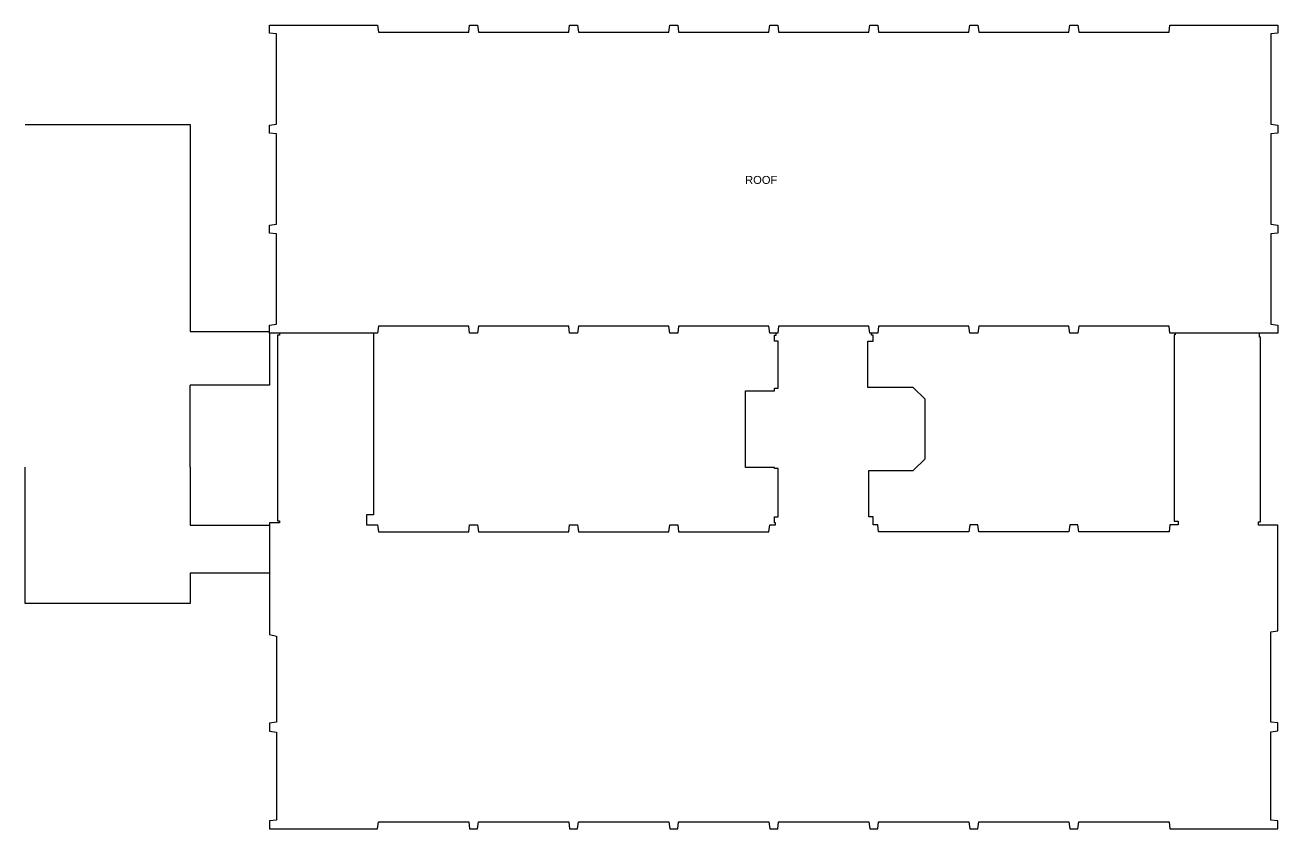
# Model space of a CAD drawing. Header units: inches. Extents: x -3245 to 3292, y 161 to 2917.
# Drawn here: x -465 to 3292, y 161 to 2574 of the extents above; entities that cross this region are included whole.
import ezdxf
from ezdxf.enums import TextEntityAlignment as Align

# ---------------------------------------------------------------- set-up
doc = ezdxf.new("R2010")
doc.units = ezdxf.units.IN
doc.header["$LTSCALE"] = 96
doc.header["$MEASUREMENT"] = 0
for name, color, linetype in [('A-ANNO-TEXT', 4, 'CONTINUOUS'), ('A-ROOF-LEVL-FINE', 1, 'CONTINUOUS'), ('A-ROOF-LEVL-THICK', 5, 'CONTINUOUS')]:
    doc.layers.add(name, color=color, linetype=linetype)
doc.styles.add('ARIAL', font='arial.ttf')

msp = doc.modelspace()

# ---------------------------------------------------------------- linework, layer by layer
at = {"layer": 'A-ROOF-LEVL-FINE'}
for p, q in [((-464.5, 2275.5), (30.5, 2275.5)), ((30.5, 2275.5), (30.5, 1653.6)), ((30.5, 1653.6), (268.5, 1653.6)), ((268.5, 1649.5), (268.5, 1493.5)), ((30.5, 1247), (30.5, 1493.5)), ((268.5, 1493.5), (30.5, 1493.5))]:
    msp.add_line(p, q, dxfattribs=at)
for points in [[(298.5, 1649.5), (298.5, 1643.5), (292.5, 1643.5), (292.5, 1085.5), (298.5, 1085.5), (298.5, 1079.5), (268.5, 1079.5), (268.5, 1052.5), (268.5, 902.5), (268.5, 745.1), (289.3, 739.5), (289.3, 481.5), (268.3, 478.9), (268.3, 454.9), (289.3, 452.3), (289.3, 188.1), (268.5, 185.5), (268.5, 161.5), (592.5, 161.5), (595.1, 182.5), (865.9, 182.5), (868.5, 161.5), (892.5, 161.5), (895.1, 182.5), (1165.9, 182.5), (1168.5, 161.5), (1192.5, 161.5), (1195.1, 182.5), (1465.9, 182.5), (1468.5, 161.5), (1492.5, 161.5), (1495.1, 182.5), (1765.9, 182.5), (1768.5, 161.5), (1792.5, 161.5), (1795.1, 182.5), (2065.9, 182.5), (2068.5, 161.5), (2092.5, 161.5), (2095.1, 182.5), (2365.9, 182.5), (2368.5, 161.5), (2392.5, 161.5), (2395.1, 182.5), (2665.9, 182.5), (2668.5, 161.5), (2692.5, 161.5), (2695.1, 182.5), (2965.9, 182.5), (2968.5, 161.5), (3292.5, 161.5), (3292.5, 185.5), (3271.5, 188.1), (3271.5, 452.9), (3292.5, 455.5), (3292.5, 479.5), (3271.5, 482.1), (3271.5, 752.9), (3292.5, 755.5), (3292.5, 779.5), (3292.5, 1049.5), (3292.5, 1072.5), (3234.5, 1072.5), (3234.5, 1082.5), (3240.5, 1082.5), (3240.5, 1088.5), (3240.5, 1361.5), (3240.5, 1626.5), (3240.5, 1637.5), (3237.1, 1637.5), (3237.1, 1649.5)], [(580.5, 1649.5), (580.5, 1103.5), (559.5, 1103.5), (559.5, 1073.5), (592.5, 1073.5), (595.1, 1052.5), (865.9, 1052.5), (868.5, 1073.5), (892.5, 1073.5), (895.1, 1052.5), (1165.9, 1052.5), (1168.5, 1073.5), (1192.5, 1073.5), (1195.1, 1052.5), (1465.9, 1052.5), (1468.5, 1073.5), (1492.5, 1073.5), (1495.1, 1052.5), (1765.9, 1052.5), (1768.5, 1073.5), (1785.5, 1073.5), (1785.5, 1079.5), (1782.5, 1079.5), (1782.5, 1097.5), (1794.3, 1097.5), (1794.2, 1242.5), (1782.8, 1242.5), (1782.8, 1246.4), (1695.8, 1246.4), (1695.8, 1476.4), (1782.5, 1476.4), (1782.5, 1484.3), (1794.2, 1484.3), (1794.3, 1625.5), (1782.5, 1625.5), (1782.5, 1643), (1787.4, 1643), (1787.4, 1649.5)], [(2984.3, 1649.5), (2984.3, 1643.6), (2981.5, 1643.6), (2981.5, 1084.5), (2993.5, 1084.5), (2993.5, 1073.5), (2968.5, 1073.5), (2965.9, 1052.5), (2695.1, 1052.5), (2692.5, 1073.5), (2668.5, 1073.5), (2665.9, 1052.5), (2395.1, 1052.5), (2392.5, 1073.5), (2368.5, 1073.5), (2365.9, 1052.5), (2095.1, 1052.5), (2092.5, 1073.5), (2078.3, 1073.5), (2078.3, 1097.5), (2065.5, 1097.5), (2065.5, 1236.5), (2198.5, 1236.5), (2234.2, 1272.2), (2234.2, 1402.2), (2234.2, 1450.8), (2198.5, 1486.5), (2062.5, 1486.5), (2062.5, 1625.5), (2078.5, 1625.5), (2078.5, 1643), (2073.6, 1643), (2073.6, 1649.5)], [(268.5, 928.5), (30.5, 928.5), (30.5, 837.5), (-464.5, 837.5), (-464.5, 1247)], [(30.5, 1247), (30.5, 1072.5), (268.5, 1072.5)]]:
    msp.add_lwpolyline(points, dxfattribs=at)
at = {"layer": 'A-ROOF-LEVL-THICK'}
msp.add_lwpolyline([(895.1, 1670.5), (892.5, 1649.5), (868.5, 1649.5), (865.9, 1670.5), (595.1, 1670.5), (592.5, 1649.5), (268.5, 1649.5), (268.5, 1673.5), (289.5, 1676.1), (289.5, 1946.9), (268.5, 1949.5), (268.5, 1973.5), (289.5, 1976.1), (289.5, 2246.9), (268.5, 2249.5), (268.5, 2273.5), (289.5, 2276.1), (289.5, 2546.9), (268.5, 2549.5), (268.5, 2573.5), (592.5, 2573.5), (595.1, 2552.5), (865.9, 2552.5), (868.5, 2573.5), (892.5, 2573.5), (895.1, 2552.5), (1165.9, 2552.5), (1168.5, 2573.5), (1192.5, 2573.5), (1195.1, 2552.5), (1465.9, 2552.5), (1468.5, 2573.5), (1492.5, 2573.5), (1495.1, 2552.5), (1765.9, 2552.5), (1768.5, 2573.5), (1792.5, 2573.5), (1795.1, 2552.5), (2065.9, 2552.5), (2068.5, 2573.5), (2092.5, 2573.5), (2095.1, 2552.5), (2365.9, 2552.5), (2368.5, 2573.5), (2392.5, 2573.5), (2395.1, 2552.5), (2665.9, 2552.5), (2668.5, 2573.5), (2692.5, 2573.5), (2695.1, 2552.5), (2965.9, 2552.5), (2968.5, 2573.5), (3292.5, 2573.5), (3292.5, 2549.5), (3271.5, 2546.9), (3271.5, 2276.1), (3292.5, 2273.5), (3292.5, 2249.5), (3271.5, 2246.9), (3271.5, 1976.1), (3292.5, 1973.5), (3292.5, 1949.5), (3271.5, 1946.9), (3271.5, 1676.1), (3292.5, 1673.5), (3292.5, 1649.5), (2968.5, 1649.5), (2965.9, 1670.5), (2695.1, 1670.5), (2692.5, 1649.5), (2668.5, 1649.5), (2665.9, 1670.5), (2395.1, 1670.5), (2392.5, 1649.5), (2368.5, 1649.5), (2365.9, 1670.5), (2095.1, 1670.5), (2092.5, 1649.5), (2068.5, 1649.5), (2065.9, 1670.5), (1795.1, 1670.5), (1792.5, 1649.5), (1768.5, 1649.5), (1765.9, 1670.5), (1495.1, 1670.5), (1492.5, 1649.5), (1468.5, 1649.5), (1465.9, 1670.5), (1195.1, 1670.5), (1192.5, 1649.5), (1168.5, 1649.5), (1165.9, 1670.5)], close=True, dxfattribs=at)

# ---------------------------------------------------------------- texts
at = {"layer": 'A-ANNO-TEXT', "style": 'ARIAL'}
msp.add_text('ROOF', height=24, dxfattribs=at).set_placement((1743, 2096.8), align=Align.CENTER)

doc.saveas('drawing.dxf')
